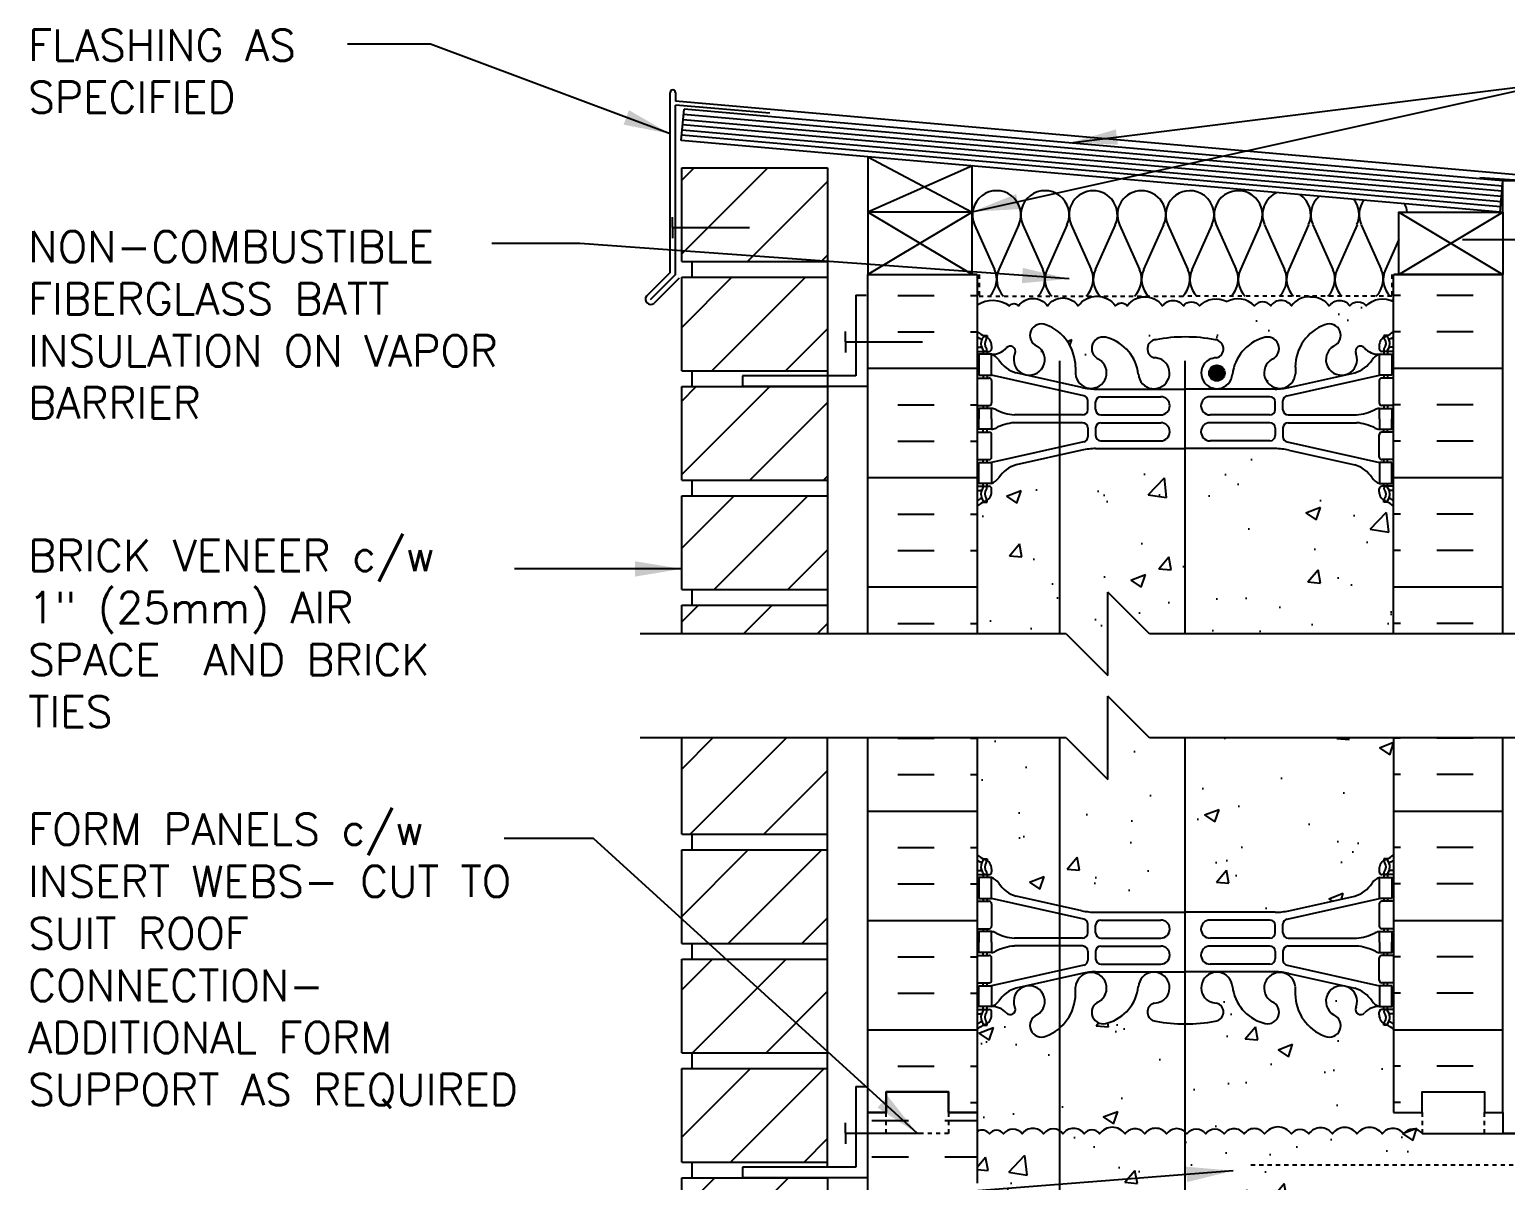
# Model space of a CAD drawing. Header units: inches. Extents: x 186.1 to 244.3, y 174.6 to 253.3.
# Drawn here: x 186.12 to 221.57, y 225.68 to 253.32 of the extents above; entities that cross this region are included whole.
import ezdxf

# ---------------------------------------------------------------- set-up
doc = ezdxf.new("R2010")
doc.units = ezdxf.units.IN
doc.header["$LTSCALE"] = 0.5
doc.header["$MEASUREMENT"] = 0
doc.linetypes.add('DASHED2', pattern=[0.375, 0.25, -0.125])
doc.linetypes.add('HIDDEN2', pattern=[0.1875, 0.125, -0.0625])
for name, color, linetype in [('HATCH', 12, 'Continuous'), ('Hidden2', 12, 'HIDDEN2'), ('line25', 2, 'Continuous'), ('LINE3', 3, 'Continuous'), ('LINE50', 5, 'Continuous'), ('LINE9', 9, 'Continuous'), ('TEXT', 4, 'Continuous'), ('Web_Edge', 9, 'Continuous')]:
    doc.layers.add(name, color=color, linetype=linetype)
doc.styles.add('DIM', font='romans.shx', dxfattribs={"width": 0.7})
doc.styles.add('ROMANS', font='romans.shx', dxfattribs={"height": 0.75})
doc.dimstyles.new('ext_12', dxfattribs={"dimscale": 12, "dimtxt": 0.075, "dimasz": 0.09375, "dimexe": 0.09375, "dimexo": 0.0625, "dimgap": 0.0625, "dimtad": 1, "dimdec": 1, "dimzin": 2, "dimdsep": 46, "dimlunit": 4, "dimtxsty": 'DIM', "dimcen": 0.09, "dimdle": 0.09375, "dimclrt": 4, "dimadec": 0, "dimazin": 0, "dimtfac": 1, "dimtdec": 1, "dimtmove": 2, "dimatfit": 3, "dimfxl": 1, "dimfrac": 2, "dimtolj": 1, "dimtzin": 0, "dimarcsym": 0})

msp = doc.modelspace()

# ---------------------------------------------------------------- hatches: boundary and pattern name
at = {"layer": 'HATCH'}
h = msp.add_hatch(dxfattribs=at)
h.set_pattern_fill('ANSI31', color=256, scale=10, style=0)
h.set_pattern_definition([(45, (203.6977, 239.2383), (-0.883883, 0.883883), [])])
h.paths.add_polyline_path([(205.284, 239.496), (201.784, 239.496), (201.784, 238.808), (205.284, 238.808)])
h.paths.add_polyline_path([(205.284, 242.121), (201.784, 242.121), (201.784, 239.871), (205.284, 239.871)])
h.paths.add_polyline_path([(205.284, 244.746), (201.784, 244.746), (201.784, 242.496), (205.284, 242.496)])
h.paths.add_polyline_path([(205.284, 247.371), (201.784, 247.371), (201.784, 245.121), (205.284, 245.121)])
h.paths.add_polyline_path([(205.284, 249.996), (201.784, 249.996), (201.784, 247.746), (205.284, 247.746)])
h.paths.add_polyline_path([(205.287, 217.871), (201.784, 217.871), (201.784, 215.621), (205.287, 215.621)])
h.paths.add_polyline_path([(205.288, 220.496), (201.784, 220.496), (201.784, 218.246), (205.287, 218.246)])
h.paths.add_polyline_path([(205.288, 223.121), (201.784, 223.121), (201.784, 220.871), (205.288, 220.871)])
h.paths.add_polyline_path([(205.289, 225.746), (201.784, 225.746), (201.784, 223.496), (205.288, 223.496)])
h.paths.add_polyline_path([(205.288, 228.371), (201.784, 228.371), (201.784, 226.121), (205.288, 226.121)])
h.paths.add_polyline_path([(205.287, 230.996), (201.784, 230.996), (201.784, 228.746), (205.288, 228.746)])
h.paths.add_polyline_path([(205.286, 233.621), (201.784, 233.621), (201.784, 231.371), (205.287, 231.371)])
h.paths.add_polyline_path([(205.285, 236.308), (201.784, 236.308), (201.784, 233.996), (205.286, 233.996)])
h.paths.add_polyline_path([(205.284, 202.121), (201.784, 202.121), (201.784, 200.249), (205.284, 200.249)])
h.paths.add_polyline_path([(205.285, 204.746), (201.784, 204.746), (201.784, 202.496), (205.284, 202.496)])
h.paths.add_polyline_path([(205.285, 207.371), (201.784, 207.371), (201.784, 205.121), (205.285, 205.121)])
h.paths.add_polyline_path([(205.286, 209.996), (203.246, 209.996), (201.784, 209.996), (201.784, 207.746), (205.285, 207.746)])
h.paths.add_polyline_path([(205.286, 212.621), (201.784, 212.621), (201.784, 210.371), (205.286, 210.371)])
h.paths.add_polyline_path([(205.287, 215.246), (201.784, 215.246), (201.784, 212.996), (205.286, 212.996)])
h = msp.add_hatch(dxfattribs=at)
h.set_pattern_fill('INSUL', color=256, scale=7, style=0)
h.set_pattern_definition([(0, (-2717.28, -166.9457), (0, 2.625), []), (0, (-2717.28, -166.0707), (0, 2.625), [0.875, -0.875]), (0, (-2717.28, -165.1957), (0, 2.625), [0.875, -0.875])])
h.paths.add_polyline_path([(208.882, 247.433), (206.257, 247.433), (206.257, 238.808), (208.882, 238.808)])
h = msp.add_hatch(dxfattribs=at)
h.set_pattern_fill('INSUL', color=256, scale=7, style=0)
h.set_pattern_definition([(180, (3145.043, -166.9457), (0, 2.625), []), (180, (3145.043, -166.0707), (0, 2.625), [0.875, -0.875]), (180, (3145.043, -165.1957), (0, 2.625), [0.875, -0.875])])
h.paths.add_polyline_path([(221.507, 247.433), (218.882, 247.433), (218.882, 238.808), (221.507, 238.808)])
h = msp.add_hatch(dxfattribs=at)
h.set_pattern_fill('AR-CONC', color=256, scale=0.5)
h.set_pattern_definition([(50, (0, 0), (3.5863, -0.31376), [0.375, -4.125]), (355, (0, 0), (-0.693757, 3.76096), [0.3, -3.3]), (100.4514, (0.299, -0.026), (2.892544, 3.4472), [0.3187, -3.50571]), (46.1842, (0, 1), (5.336207, -0.827596), [0.5625, -6.1875]), (96.6356, (0.4447, 0.931), (4.67331, 4.87059), [0.47805, -5.25857]), (351.1842, (0, 1), (4.67331, 4.87059), [0.45, -4.95]), (21, (0.5, 0.75), (2.984535, -2.013094), [0.375, -4.125]), (326, (0.5, 0.75), (1.216577, 3.62575), [0.3, -3.3]), (71.4514, (0.7487, 0.5822), (4.201112, 1.612656), [0.3187, -3.50571]), (37.5, (0, 0), (0.0607993, 1.6644693), [0, -3.26, 0, -3.35, 0, -3.3125]), (7.5, (0, 0), (1.315348, 1.972059), [0, -1.91, 0, -3.185, 0, -1.2625]), (327.5, (-1.115, 0), (2.669112, -0.1127744), [0, -1.25, 0, -3.9, 0, -5.175]), (317.5, (-1.615, 0), (2.915931, 0.500525), [0, -1.625, 0, -2.59, 0, -3.675])])
h.paths.add_polyline_path([(218.882, 203.116, 0.08841), (218.736, 203.213), (218.646, 203.213), (218.646, 203.255, -0.249069), (218.536, 203.462), (218.536, 203.529, -0.414214), (218.598, 203.592), (218.646, 203.592), (218.646, 203.662), (218.541, 203.662, -0.155529), (218.365, 203.796, 0.180914), (217.947, 204.107), (216.366, 204.46, 0.054974), (216.039, 204.496), (213.882, 204.496), (211.724, 204.496, 0.054974), (211.397, 204.46), (209.816, 204.107, 0.180914), (209.398, 203.796, -0.155529), (209.223, 203.662), (209.118, 203.662), (209.118, 203.592), (209.165, 203.592, -0.414214), (209.228, 203.529), (209.228, 203.462, -0.249069), (209.118, 203.255), (209.118, 203.213), (209.028, 203.213, 0.088416), (208.882, 203.116), (208.882, 200.249), (211.278, 200.249), (212.278, 201.249), (212.278, 200.249), (212.278, 199.249), (213.278, 200.249), (218.882, 200.249)])
h.paths.add_polyline_path([(218.882, 210.628), (218.252, 210.628), (218.252, 210.74), (218.372, 210.94), (218.372, 212.302, 0.268138), (218.21, 212.45), (209.553, 212.45, 0.268156), (209.392, 212.302), (209.392, 210.94), (209.512, 210.74), (209.512, 210.628), (208.882, 210.628), (208.882, 209.308), (208.882, 207.308, 0.088416), (209.028, 207.211), (209.118, 207.211), (209.118, 207.169, -0.249069), (209.228, 206.962), (209.228, 206.894, -0.414214), (209.165, 206.832), (209.118, 206.832), (209.118, 206.762), (209.223, 206.762, 0.231736), (209.58, 206.913, -0.8344), (209.792, 206.787), (209.78, 206.766, 2.155404), (210.319, 206.96, -1), (210.532, 207.471, -0.311223), (211.241, 206.455), (211.241, 206.29, 1.661382), (211.802, 206.643, -1), (212.015, 207.154, -0.30095), (212.752, 206.282, 1.661382), (213.313, 206.635, 0.055617), (213.133, 206.68, -0.843243), (213.168, 207.113, -0.047544), (213.882, 207.177, -0.047544), (214.595, 207.113, -0.843243), (214.63, 206.68, 0.055617), (214.45, 206.635, 1.661382), (215.011, 206.282, -0.30095), (215.748, 207.154, -1), (215.961, 206.643, 1.661382), (216.522, 206.29), (216.522, 206.455, -0.311223), (217.231, 207.471, -1), (217.444, 206.96, 2.155404), (217.983, 206.766), (217.971, 206.787, -0.834375), (218.183, 206.913, 0.23174), (218.541, 206.762), (218.646, 206.762), (218.646, 206.832), (218.598, 206.832, -0.414214), (218.536, 206.894), (218.536, 206.962, -0.249069), (218.646, 207.169), (218.646, 207.211), (218.736, 207.211, 0.08841), (218.882, 207.308), (218.882, 209.308)])
h.paths.add_polyline_path([(213.805, 213.853, 0.225652), (213.43, 214.228), (209.767, 214.228, 0.225652), (209.392, 213.853), (209.392, 213.012, 0.225652), (209.767, 212.637), (213.43, 212.637, 0.225652), (213.805, 213.012)])
h.paths.add_polyline_path([(213.805, 215.635, 0.225652), (213.43, 216.01), (209.767, 216.01, 0.225652), (209.392, 215.635), (209.392, 214.794, 0.225652), (209.767, 214.419), (213.43, 214.419, 0.225652), (213.805, 214.794)])
h.paths.add_polyline_path([(218.372, 215.635, 0.225652), (217.997, 216.01), (214.333, 216.01, 0.225652), (213.958, 215.635), (213.958, 214.794, 0.225652), (214.333, 214.419), (217.997, 214.419, 0.225652), (218.372, 214.794)])
h.paths.add_polyline_path([(218.372, 213.853, 0.225652), (217.997, 214.228), (214.333, 214.228, 0.225652), (213.958, 213.853), (213.958, 213.012, 0.225652), (214.333, 212.637), (217.997, 212.637, 0.225652), (218.372, 213.012)])
h.paths.add_polyline_path([(216.882, 223.558), (215.382, 223.558, 0.506889), (214.808, 223.545, 0.520567), (214.434, 223.545, 0.520567), (213.979, 223.545, 0.520567), (213.638, 223.545, 0.520567), (213.155, 223.545, 0.520567), (212.681, 223.545, 0.520567), (211.96, 223.545, 0.520567), (211.64, 223.545, 0.520567), (211.128, 223.545, 0.520567), (210.758, 223.545, 0.520567), (210.491, 223.545, 0.520567), (209.974, 223.545, 0.520567), (209.608, 223.545, 0.439943), (209.246, 223.593), (209.246, 222.463), (208.882, 222.463), (208.882, 221.713), (209.246, 221.713), (209.246, 220.513), (208.882, 220.513), (208.882, 219.763), (209.246, 219.763), (209.246, 218.979, -0.385423), (209.292, 218.929), (209.292, 218.899), (209.392, 218.899), (209.392, 217.062, 0.108933), (209.544, 217.175, -0.8344), (209.756, 217.05), (209.744, 217.028, 2.155404), (210.283, 217.223, -1), (210.496, 217.734, -0.311223), (211.205, 216.718), (211.205, 216.553, 1.661382), (211.766, 216.905, -1), (211.979, 217.417, -0.30095), (212.716, 216.544, 1.661382), (213.277, 216.897, 0.055617), (213.097, 216.943, -0.843243), (213.132, 217.375, -0.049932), (213.882, 217.439, -0.049932), (214.631, 217.375, -0.843243), (214.666, 216.943, 0.055617), (214.486, 216.897, 1.661382), (215.047, 216.544, -0.30095), (215.784, 217.417, -1), (215.997, 216.905, 1.661382), (216.558, 216.553), (216.558, 216.718, -0.311223), (217.267, 217.734, -1), (217.48, 217.223, 2.155404), (218.019, 217.028), (218.007, 217.05, -0.834375), (218.219, 217.175, 0.10894), (218.372, 217.062), (218.372, 218.899), (218.472, 218.899), (218.472, 218.929, -0.385423), (218.517, 218.979), (218.517, 219.763), (218.882, 219.763), (218.882, 220.058), (218.882, 223.558), (217.382, 223.558), (217.382, 219.766), (217.66, 219.766), (217.66, 219.539), (217.4, 219.539), (217.132, 219.539), (216.603, 219.539), (216.603, 219.766), (216.882, 219.766)])
h.paths.add_polyline_path([(215.382, 225.558), (215.632, 225.558), (243.292, 225.558), (243.292, 226.808), (219.569, 226.808, 0.505123), (219.122, 226.797, 0.520567), (218.609, 226.797, 0.520567), (218.002, 226.797, 0.520567), (217.412, 226.797, 0.520567), (216.844, 226.797, 0.520567), (216.426, 226.797, 0.520567), (215.784, 226.797, 0.520567), (215.289, 226.797, 0.520567), (214.812, 226.797, 0.520567), (214.37, 226.797, 0.520567), (213.918, 226.797, 0.520567), (213.431, 226.797, 0.520567), (212.905, 226.797, 0.520567), (212.432, 226.797, 0.520567), (211.822, 226.797, 0.520567), (211.451, 226.797, 0.520567), (210.94, 226.797, 0.520567), (210.474, 226.797, 0.520567), (209.962, 226.797, 0.520567), (209.513, 226.797, 0.520567), (209.176, 226.797, 0.399747), (208.882, 226.857), (208.882, 225.613), (209.246, 225.613), (209.246, 224.413), (208.882, 224.413), (208.882, 223.663), (209.246, 223.663), (209.246, 223.593, -0.439943), (209.608, 223.545, -0.520567), (209.974, 223.545, -0.520567), (210.491, 223.545, -0.520567), (210.758, 223.545, -0.520567), (211.128, 223.545, -0.520567), (211.64, 223.545, -0.520567), (211.96, 223.545, -0.520567), (212.681, 223.545, -0.520567), (213.155, 223.545, -0.520567), (213.638, 223.545, -0.520567), (213.979, 223.545, -0.520567), (214.434, 223.545, -0.520567), (214.808, 223.545, -0.506889), (215.382, 223.558)])
h.paths.add_polyline_path([(243.292, 225.308), (215.882, 225.308), (215.882, 225.058), (219.983, 225.058), (220.983, 224.058), (243.292, 224.058)], flags=17)
h.paths.add_polyline_path([(243.292, 225.558), (215.632, 225.558, -0.414214), (215.882, 225.308), (243.292, 225.308)], flags=17)
h.paths.add_polyline_path([(218.882, 229.308, 0.08841), (218.736, 229.405), (218.646, 229.405), (218.646, 229.447, -0.249069), (218.536, 229.654), (218.536, 229.722, -0.414214), (218.598, 229.784), (218.646, 229.784), (218.646, 229.854), (218.541, 229.854, 0.231736), (218.183, 229.703, -0.8344), (217.971, 229.829), (217.983, 229.85, 2.155404), (217.444, 229.656, -1), (217.231, 229.144, -0.311223), (216.522, 230.16), (216.522, 230.325, 1.661382), (215.961, 229.973, -1), (215.748, 229.462, -0.30095), (215.011, 230.334, 1.661382), (214.45, 229.981, 0.055617), (214.63, 229.936, -0.843243), (214.595, 229.503, -0.047544), (213.882, 229.438, -0.047544), (213.168, 229.503, -0.843243), (213.133, 229.936, 0.055617), (213.313, 229.981, 1.661382), (212.752, 230.334, -0.30095), (212.015, 229.462, -1), (211.802, 229.973, 1.661382), (211.241, 230.325), (211.241, 230.16, -0.311223), (210.532, 229.144, -1), (210.319, 229.656, 2.155404), (209.78, 229.85), (209.792, 229.829, -0.834375), (209.58, 229.703, 0.23174), (209.223, 229.854), (209.118, 229.854), (209.118, 229.784), (209.165, 229.784, -0.414214), (209.228, 229.722), (209.228, 229.654, -0.249069), (209.118, 229.447), (209.118, 229.405), (209.028, 229.405, 0.088416), (208.882, 229.308), (208.882, 227.308), (208.882, 226.857, -0.399747), (209.176, 226.797, -0.520567), (209.513, 226.797, -0.520567), (209.962, 226.797, -0.520567), (210.474, 226.797, -0.520567), (210.94, 226.797, -0.520567), (211.451, 226.797, -0.520567), (211.822, 226.797, -0.520567), (212.432, 226.797, -0.520567), (212.905, 226.797, -0.520567), (213.431, 226.797, -0.520567), (213.918, 226.797, -0.520567), (214.37, 226.797, -0.520567), (214.812, 226.797, -0.520567), (215.289, 226.797, -0.520567), (215.784, 226.797, -0.520567), (216.426, 226.797, -0.520567), (216.844, 226.797, -0.520567), (217.412, 226.797, -0.520567), (218.002, 226.797, -0.520567), (218.609, 226.797, -0.520567), (219.122, 226.797, -0.505123), (219.569, 226.808), (219.569, 227.308), (218.882, 227.308)])
h.paths.add_polyline_path([(218.646, 233.361), (218.646, 233.403), (218.736, 233.403, 0.08841), (218.882, 233.5), (218.882, 236.308), (213.02, 236.308), (212.02, 237.308), (212.02, 235.308), (211.02, 236.308), (208.882, 236.308), (208.882, 233.5, 0.088416), (209.028, 233.403), (209.118, 233.403), (209.118, 233.361, -0.249069), (209.228, 233.154), (209.228, 233.087, -0.414214), (209.165, 233.024), (209.118, 233.024), (209.118, 232.954), (209.223, 232.954, -0.155529), (209.398, 232.82, 0.180914), (209.816, 232.509), (211.397, 232.156, 0.054974), (211.724, 232.12), (213.882, 232.12), (216.039, 232.12, 0.054974), (216.366, 232.156), (217.947, 232.509, 0.180914), (218.365, 232.82, -0.155529), (218.541, 232.954), (218.646, 232.954), (218.646, 233.024), (218.598, 233.024, -0.414214), (218.536, 233.087), (218.536, 233.154, -0.249069)])
h.paths.add_polyline_path([(218.882, 241.871, 0.08841), (218.736, 241.969), (218.646, 241.969), (218.646, 242.011, -0.249069), (218.536, 242.218), (218.536, 242.285, -0.414214), (218.598, 242.348), (218.646, 242.348), (218.646, 242.418), (218.541, 242.418, -0.155529), (218.365, 242.552, 0.180914), (217.947, 242.863), (216.366, 243.216, 0.054974), (216.039, 243.252), (213.882, 243.252), (211.724, 243.252, 0.054974), (211.397, 243.216), (209.816, 242.863, 0.180914), (209.398, 242.552, -0.155529), (209.223, 242.418), (209.118, 242.418), (209.118, 242.348), (209.165, 242.348, -0.414214), (209.228, 242.285), (209.228, 242.218, -0.249069), (209.118, 242.011), (209.118, 241.969), (209.028, 241.969, 0.088416), (208.882, 241.871), (208.882, 238.808), (211.02, 238.808), (212.02, 237.808), (212.02, 239.808), (213.02, 238.808), (218.882, 238.808)])
h.paths.add_polyline_path([(218.882, 246.784, 0.336749), (218.22, 246.679, 0.520567), (217.833, 246.679, 0.520567), (217.333, 246.679, 0.259173), (216.882, 246.898, 0.259173), (216.43, 246.679, 0.520567), (215.93, 246.679, 0.520567), (215.543, 246.679, 0.336749), (214.882, 246.784, 0.336749), (214.22, 246.679, 0.520567), (213.833, 246.679, 0.520567), (213.333, 246.679, 0.520567), (212.486, 246.679, 0.520567), (212.204, 246.679, 0.520567), (211.309, 246.679, 0.520567), (210.57, 246.679, 0.520567), (209.877, 246.679, 0.520567), (209.656, 246.679, 0.321585), (208.882, 246.704), (208.882, 246.064, 0.088416), (209.028, 245.966), (209.118, 245.966), (209.118, 245.925, -0.249069), (209.228, 245.718), (209.228, 245.65, -0.414214), (209.165, 245.588), (209.118, 245.588), (209.118, 245.518), (209.223, 245.518, 0.231736), (209.58, 245.669, -0.8344), (209.792, 245.543), (209.78, 245.522, 2.155404), (210.319, 245.716, -1), (210.532, 246.227, -0.311223), (211.241, 245.211), (211.241, 245.046, 1.661382), (211.802, 245.399, -1), (212.015, 245.91, -0.30095), (212.752, 245.038, 1.661382), (213.313, 245.391, 0.055617), (213.133, 245.436, -0.843243), (213.168, 245.868, -0.047544), (213.882, 245.933, -0.047544), (214.595, 245.868, -0.843243), (214.63, 245.436, 0.055617), (214.45, 245.391, 1.661382), (215.011, 245.038, -0.30095), (215.748, 245.91, -1), (215.961, 245.399, 1.661382), (216.522, 245.046), (216.522, 245.211, -0.311223), (217.231, 246.227, -1), (217.444, 245.716, 2.155404), (217.983, 245.522), (217.971, 245.543, -0.834375), (218.183, 245.669, 0.23174), (218.541, 245.518), (218.646, 245.518), (218.646, 245.588), (218.598, 245.588, -0.414214), (218.536, 245.65), (218.536, 245.718, -0.249069), (218.646, 245.925), (218.646, 245.966), (218.736, 245.966, 0.08841), (218.882, 246.064)])
h = msp.add_hatch(dxfattribs=at)
h.set_pattern_fill('INSUL', color=256, scale=7, style=0)
h.set_pattern_definition([(0, (-2717.28, -169.7016), (0, 2.625), []), (0, (-2717.28, -168.8266), (0, 2.625), [0.875, -0.875]), (0, (-2717.28, -167.9516), (0, 2.625), [0.875, -0.875])])
h.paths.add_polyline_path([(208.882, 236.308), (206.257, 236.308), (206.257, 227.308), (206.694, 227.308), (206.694, 227.808), (208.194, 227.808), (208.194, 227.308), (208.882, 227.308)])
h = msp.add_hatch(dxfattribs=at)
h.set_pattern_fill('INSUL', color=256, scale=7, style=0)
h.set_pattern_definition([(180, (3145.043, -169.7016), (0, 2.625), []), (180, (3145.043, -168.8266), (0, 2.625), [0.875, -0.875]), (180, (3145.043, -167.9516), (0, 2.625), [0.875, -0.875])])
h.paths.add_polyline_path([(221.507, 236.308), (218.882, 236.308), (218.882, 227.308), (219.569, 227.308), (219.569, 227.808), (221.069, 227.808), (221.069, 227.308), (221.507, 227.308)])
h = msp.add_hatch(dxfattribs=at)
h.set_pattern_fill('INSUL', color=256, scale=7, style=0)
h.set_pattern_definition([(0, (220.3514, 217.4926), (0, 2.625), []), (0, (220.3514, 218.3676), (0, 2.625), [0.875, -0.875]), (0, (220.3514, 219.2426), (0, 2.625), [0.875, -0.875])])
h.paths.add_polyline_path([(221.507, 220.058), (218.882, 220.058), (218.882, 210.058), (221.507, 210.058)])
h.paths.add_polyline_path([(206.257, 209.308), (206.694, 209.308), (206.694, 209.808), (208.194, 209.808), (208.194, 209.308), (208.882, 209.308), (208.882, 227.308), (208.194, 227.308), (208.194, 227.808), (206.694, 227.808), (206.694, 227.308), (206.257, 227.308)])
at = {"layer": 'LINE3'}
h = msp.add_hatch(color=256, dxfattribs=at)
h.paths.add_polyline_path([(214.822, 245.1, 0.831395), (214.453, 245.1)])
h.paths.add_polyline_path([(214.825, 245.066, 0.045935), (214.822, 245.1), (214.453, 245.1, 0.045935), (214.45, 245.066, 1)])

# ---------------------------------------------------------------- linework, layer by layer
at = {"layer": 'HATCH'}
for p, q in [((201.507, 247.485), (201.507, 251.805)), ((201.632, 251.805), (201.632, 251.595)), ((222.598, 249.76), (201.632, 251.595)), ((201.632, 247.433), (201.632, 251.503)), ((203.897, 251.304), (201.632, 251.503)), ((221.473, 249.306), (201.808, 251.027)), ((221.484, 249.431), (201.819, 251.151)), ((221.495, 249.556), (201.83, 251.276)), ((221.452, 249.057), (201.786, 250.778)), ((221.463, 249.182), (201.797, 250.902)), ((206.257, 250.261), (208.757, 248.933)), ((208.772, 250.041), (206.257, 248.933)), ((222.257, 249.667), (220.95, 249.758)), ((208.757, 247.433), (206.257, 248.933)), ((208.757, 248.933), (206.257, 247.433)), ((219.007, 247.433), (221.507, 248.933)), ((219.007, 248.933), (221.507, 247.433)), ((208.82, 248.629), (209.299, 247.556)), ((209.878, 248.63), (209.4, 247.556)), ((209.979, 248.629), (210.458, 247.556)), ((211.038, 248.63), (210.559, 247.556)), ((211.138, 248.629), (211.617, 247.556)), ((212.198, 248.629), (211.718, 247.556)), ((212.299, 248.629), (212.779, 247.556)), ((213.359, 248.629), (212.879, 247.556)), ((213.46, 248.629), (213.94, 247.556)), ((214.52, 248.629), (214.04, 247.556)), ((214.621, 248.629), (215.101, 247.556)), ((215.681, 248.629), (215.202, 247.556)), ((215.783, 248.629), (216.262, 247.556)), ((216.842, 248.629), (216.363, 247.556)), ((216.943, 248.629), (217.423, 247.556)), ((218.003, 248.629), (217.524, 247.556)), ((218.104, 248.629), (218.584, 247.556)), ((219.007, 248.277), (218.685, 247.556)), ((201.507, 247.485), (200.938, 246.916)), ((201.632, 247.433), (201.026, 246.828)), ((201.72, 247.345), (201.115, 246.739))]:
    msp.add_line(p, q, dxfattribs=at)
at = {"layer": 'HATCH', "color": 6, "linetype": 'DASHED2', "ltscale": 0.5}
for points in [[(207.569, 247.433), (208.926, 247.433), (208.926, 246.912), (213.882, 246.912)], [(220.194, 247.433), (218.838, 247.433), (218.838, 246.912), (213.882, 246.912)]]:
    msp.add_lwpolyline(points, dxfattribs=at)
at = {"layer": 'HATCH'}
for points in [[(208.882, 246.704, -0.321585), (209.656, 246.679, -0.520567), (209.877, 246.679, -0.520567), (210.57, 246.679, -0.520567), (211.309, 246.679, -0.520567), (212.204, 246.679, -0.520567), (212.486, 246.679, -0.520567), (213.333, 246.679, -0.520567), (213.833, 246.679, -0.520567), (214.22, 246.679, -0.336749), (214.882, 246.784)], [(216.882, 246.898, 0.259173), (216.43, 246.679, 0.520567), (215.93, 246.679, 0.520567), (215.543, 246.679, 0.336749), (214.882, 246.784)], [(216.882, 246.898, -0.259173), (217.333, 246.679, -0.520567), (217.833, 246.679, -0.520567), (218.22, 246.679, -0.336749), (218.882, 246.784)], [(219.569, 226.808, 0.505123), (219.122, 226.797, 0.520567), (218.609, 226.797, 0.520567), (218.002, 226.797, 0.520567), (217.412, 226.797, 0.520567), (216.844, 226.797, 0.520567), (216.426, 226.797, 0.520567), (215.784, 226.797, 0.520567), (215.289, 226.797, 0.520567), (214.812, 226.797, 0.520567), (214.37, 226.797, 0.520567), (213.918, 226.797, 0.520567), (213.431, 226.797, 0.520567), (212.905, 226.797, 0.520567), (212.432, 226.797, 0.520567), (211.822, 226.797, 0.520567), (211.451, 226.797, 0.520567), (210.94, 226.797, 0.520567), (210.474, 226.797, 0.520567), (209.962, 226.797, 0.520567), (209.513, 226.797, 0.520567), (209.176, 226.797, 0.399747), (208.882, 226.857)]]:
    msp.add_lwpolyline(points, format="xyb", dxfattribs=at)
for centre, radius, start, end in [((201.569, 251.805), 0.0625, 0, 180), ((209.349, 248.866), 0.58, 335.9664, 204.0694), ((210.508, 248.866), 0.58, 335.9664, 204.0694), ((211.664, 248.866), 0.577, 89.6769, 204.2169), ((211.671, 248.866), 0.577, 335.7834, 90.4023), ((212.825, 248.866), 0.577, 89.5977, 204.2166), ((212.833, 248.866), 0.577, 335.7831, 90.3231), ((213.989, 248.866), 0.579, 64.3407, 204.1188), ((213.994, 248.866), 0.577, 335.7831, 64.7825), ((215.151, 248.866), 0.58, 44.4136, 204.1148), ((215.155, 248.866), 0.577, 335.7831, 44.7269), ((216.312, 248.867), 0.58, 112.8767, 204.1145), ((216.312, 248.867), 0.58, 335.8855, 57.1233), ((217.473, 248.867), 0.58, 129.794, 204.1145), ((217.473, 248.867), 0.58, 335.8855, 40.206), ((218.634, 248.867), 0.58, 142.6335, 204.1145), ((218.634, 248.867), 0.58, 6.5658, 27.3665), ((208.769, 247.32), 0.58, 315.3149, 24.0694), ((209.929, 247.32), 0.58, 155.9664, 224.6851), ((209.929, 247.32), 0.58, 315.3149, 24.0694), ((211.088, 247.32), 0.58, 155.9664, 224.6851), ((211.088, 247.32), 0.58, 315.3149, 24.0694), ((212.248, 247.32), 0.58, 155.9306, 224.6851), ((212.249, 247.32), 0.58, 315.3149, 24.0694), ((213.409, 247.32), 0.58, 155.9306, 224.6851), ((213.41, 247.32), 0.58, 315.3149, 24.0694), ((214.57, 247.32), 0.58, 155.9306, 224.6851), ((214.571, 247.32), 0.58, 315.3149, 24.0694), ((215.731, 247.32), 0.58, 155.9306, 224.6851), ((215.733, 247.32), 0.58, 315.3149, 24.0694), ((216.892, 247.32), 0.58, 155.9306, 224.6851), ((216.893, 247.32), 0.58, 315.3149, 24.0694), ((218.053, 247.32), 0.58, 155.9306, 224.6851), ((218.054, 247.32), 0.58, 315.3149, 24.0694), ((219.214, 247.32), 0.58, 155.9306, 224.6851), ((201.041, 246.843), 0.127, 144.7902, 305.2098), ((209.929, 247.32), 0.58, 269.9771, 270), ((209.929, 247.32), 0.58, 270, 270.0458), ((212.247, 247.32), 0.58, 270, 273.6965), ((212.249, 247.32), 0.58, 280.1122, 281.3565), ((218.566, 247.32), 0.58, 297.6798, 302.977)]:
    msp.add_arc(centre, radius, start, end, dxfattribs=at)
at = {"layer": 'Hidden2', "linetype": 'HIDDEN2'}
msp.add_line((215.457, 226.058), (243.292, 226.058), dxfattribs=at)
at = {"layer": 'line25'}
for p, q in [((201.775, 250.653), (201.841, 251.401)), ((221.506, 249.68), (201.841, 251.401)), ((221.441, 248.933), (201.775, 250.653)), ((201.784, 247.746), (201.784, 249.996)), ((201.784, 249.996), (205.284, 249.996)), ((205.284, 249.996), (205.284, 238.808)), ((206.257, 250.261), (206.257, 247.433)), ((208.757, 247.433), (208.757, 250.043)), ((221.441, 248.933), (221.506, 249.68)), ((221.507, 248.933), (221.507, 249.684)), ((222.007, 249.684), (221.507, 249.684)), ((208.757, 248.933), (206.257, 248.933)), ((201.784, 247.746), (205.284, 247.746)), ((202.034, 247.371), (202.034, 247.746)), ((202.034, 247.371), (202.034, 247.746)), ((206.257, 247.433), (208.757, 247.433)), ((208.882, 247.433), (208.757, 247.433)), ((208.882, 247.433), (208.882, 238.808)), ((218.882, 247.433), (219.007, 247.433)), ((218.882, 238.808), (218.882, 247.433)), ((201.784, 247.371), (205.284, 247.371)), ((201.784, 245.121), (201.784, 247.371)), ((201.784, 245.121), (205.284, 245.121)), ((202.034, 244.746), (202.034, 245.121)), ((202.034, 244.746), (202.034, 245.121)), ((201.784, 242.496), (201.784, 244.746)), ((201.784, 244.746), (205.284, 244.746)), ((201.784, 242.496), (205.284, 242.496)), ((202.034, 242.121), (202.034, 242.496)), ((202.034, 242.121), (202.034, 242.496)), ((201.784, 239.871), (201.784, 242.121)), ((201.784, 242.121), (205.284, 242.121)), ((201.784, 239.871), (205.284, 239.871)), ((202.034, 239.496), (202.034, 239.871)), ((202.034, 239.496), (202.034, 239.871)), ((201.784, 238.808), (201.784, 239.496)), ((201.784, 239.496), (205.284, 239.496)), ((201.784, 233.996), (201.784, 236.308)), ((205.288, 226.001), (205.285, 236.308)), ((208.882, 236.308), (208.882, 227.308)), ((218.882, 236.308), (218.882, 227.308)), ((201.784, 233.996), (205.284, 233.996)), ((202.034, 233.621), (202.034, 233.996)), ((202.034, 233.621), (202.034, 233.996)), ((201.784, 231.371), (201.784, 233.621)), ((201.784, 233.621), (205.284, 233.621)), ((201.784, 231.371), (205.284, 231.371)), ((202.034, 230.996), (202.034, 231.371)), ((202.034, 230.996), (202.034, 231.371)), ((201.784, 228.746), (201.784, 230.996)), ((201.784, 230.996), (205.284, 230.996)), ((201.784, 228.746), (205.284, 228.746)), ((202.034, 228.371), (202.034, 228.746)), ((202.034, 228.371), (202.034, 228.746)), ((201.784, 226.121), (201.784, 228.371)), ((201.784, 228.371), (205.284, 228.371)), ((208.882, 227.308), (208.882, 225.613)), ((221.507, 227.308), (221.507, 226.808)), ((219.569, 226.808), (243.292, 226.808)), ((240.146, 226.808), (221.507, 226.808)), ((201.784, 226.121), (205.288, 226.121)), ((202.034, 225.746), (202.034, 226.121)), ((202.034, 225.746), (202.034, 226.121)), ((201.784, 223.496), (201.784, 225.746)), ((201.784, 225.746), (205.289, 225.746)), ((205.289, 225.751), (205.286, 210.246))]:
    msp.add_line(p, q, dxfattribs=at)
msp.add_lwpolyline([(221.507, 248.933), (221.507, 247.433), (219.007, 247.433), (219.007, 248.933)], close=True, dxfattribs=at)
at = {"layer": 'LINE3'}
for p, q in [((210.858, 245.364), (210.858, 238.808)), ((213.868, 245.364), (213.868, 238.808)), ((210.858, 236.308), (210.858, 207.79)), ((213.868, 236.308), (213.868, 223.626))]:
    msp.add_line(p, q, dxfattribs=at)
msp.add_circle((214.637, 245.066), 0.188, dxfattribs=at)
at = {"layer": 'LINE50'}
for p, q in [((206.257, 247.433), (208.882, 247.433)), ((206.257, 238.808), (206.257, 247.433)), ((218.882, 247.433), (221.507, 247.433)), ((221.507, 238.808), (221.507, 247.433)), ((206.257, 227.308), (206.257, 236.308)), ((206.257, 209.308), (206.257, 227.308))]:
    msp.add_line(p, q, dxfattribs=at)
for points in [[(218.882, 227.308), (219.569, 227.308), (219.569, 227.808), (221.069, 227.808), (221.069, 227.308), (221.507, 227.308), (221.507, 236.308)], [(208.882, 227.308), (208.194, 227.308), (208.194, 227.808), (206.694, 227.808), (206.694, 227.308), (206.257, 227.308)], [(206.257, 227.308), (206.694, 227.308), (206.694, 227.808), (208.194, 227.808), (208.194, 227.308), (208.882, 227.308)]]:
    msp.add_lwpolyline(points, dxfattribs=at)
at = {"layer": 'LINE9'}
for p, q in [((201.563, 248.558), (201.563, 248.808)), ((201.563, 248.558), (203.409, 248.558)), ((201.563, 248.558), (201.563, 248.308)), ((222.385, 248.262), (220.539, 248.262)), ((205.968, 246.938), (205.968, 245.001)), ((205.968, 246.938), (206.218, 246.938)), ((205.718, 245.813), (205.718, 246.063)), ((205.718, 245.813), (207.564, 245.813)), ((205.718, 245.813), (205.718, 245.563)), ((205.968, 245.001), (203.246, 245.001)), ((203.246, 245.001), (203.246, 244.751)), ((203.246, 244.751), (206.246, 244.751)), ((212.02, 237.808), (212.02, 239.808)), ((213.02, 238.808), (212.02, 239.808)), ((211.02, 238.808), (200.784, 238.808)), ((211.02, 238.808), (212.02, 237.808)), ((223.257, 238.808), (213.02, 238.808)), ((212.02, 235.308), (212.02, 237.308)), ((213.02, 236.308), (212.02, 237.308)), ((211.02, 236.308), (200.784, 236.308)), ((211.02, 236.308), (212.02, 235.308)), ((223.257, 236.308), (213.02, 236.308)), ((205.968, 227.938), (205.968, 226.001)), ((205.968, 227.938), (206.218, 227.938)), ((205.718, 226.813), (205.718, 227.063)), ((205.718, 226.813), (207.564, 226.813)), ((205.718, 226.813), (205.718, 226.563)), ((205.968, 226.001), (203.246, 226.001)), ((203.246, 226.001), (203.246, 225.751)), ((203.246, 225.751), (206.246, 225.751))]:
    msp.add_line(p, q, dxfattribs=at)
at = {"layer": 'LINE9', "linetype": 'DASHED2', "ltscale": 0.15}
for points in [[(208.194, 227.308), (208.194, 227.308), (208.194, 226.808), (206.694, 226.808), (206.694, 227.308), (206.694, 227.308)], [(208.194, 227.308), (208.194, 227.308), (208.194, 226.808), (206.694, 226.808), (206.694, 227.308), (206.694, 227.308)], [(219.569, 227.308), (219.569, 227.308), (219.569, 226.808), (221.069, 226.808), (221.069, 227.308), (221.069, 227.308)]]:
    msp.add_lwpolyline(points, dxfattribs=at)
at = {"layer": 'Web_Edge'}
for p, q in [((208.882, 245.688), (208.959, 245.688)), ((209.028, 245.966), (209.118, 245.966)), ((209.118, 245.966), (209.118, 245.925)), ((209.228, 245.718), (209.228, 245.65)), ((218.536, 245.718), (218.536, 245.65)), ((218.736, 245.966), (218.646, 245.966)), ((218.646, 245.966), (218.646, 245.925)), ((218.882, 245.688), (218.804, 245.688)), ((208.882, 245.588), (209.165, 245.588)), ((209.028, 245.588), (209.028, 245.518)), ((209.118, 245.588), (209.118, 245.518)), ((209.78, 245.522), (209.792, 245.543)), ((217.983, 245.522), (217.971, 245.543)), ((218.882, 245.588), (218.598, 245.588)), ((218.646, 245.588), (218.646, 245.518)), ((218.736, 245.588), (218.736, 245.518)), ((209.028, 245.018), (209.028, 244.948)), ((209.118, 245.018), (209.118, 244.948)), ((211.44, 244.521), (209.223, 245.018)), ((211.397, 244.719), (209.816, 245.072)), ((211.241, 245.211), (211.241, 245.046)), ((216.323, 244.521), (218.541, 245.018)), ((216.366, 244.719), (217.947, 245.072)), ((216.522, 245.211), (216.522, 245.046)), ((218.646, 245.018), (218.646, 244.948)), ((218.736, 245.018), (218.736, 244.948)), ((208.882, 244.948), (209.165, 244.948)), ((209.228, 244.885), (209.228, 244.35)), ((211.724, 244.683), (213.882, 244.683)), ((216.039, 244.683), (213.882, 244.683)), ((218.536, 244.885), (218.536, 244.35)), ((218.882, 244.948), (218.598, 244.948)), ((208.882, 244.288), (209.165, 244.288)), ((209.028, 244.288), (209.028, 244.218)), ((209.118, 244.288), (209.118, 244.218)), ((211.538, 244.187), (211.538, 244.399)), ((211.725, 244.188), (211.725, 244.372)), ((211.85, 244.497), (213.29, 244.497)), ((215.913, 244.497), (214.473, 244.497)), ((216.038, 244.188), (216.038, 244.372)), ((216.225, 244.187), (216.225, 244.399)), ((218.882, 244.288), (218.598, 244.288)), ((218.646, 244.288), (218.646, 244.218)), ((218.736, 244.288), (218.736, 244.218)), ((211.413, 244.062), (209.775, 244.062)), ((211.85, 244.063), (213.29, 244.063)), ((215.913, 244.063), (214.473, 244.063)), ((216.35, 244.062), (217.988, 244.062)), ((208.882, 243.648), (209.165, 243.648)), ((209.028, 243.648), (209.028, 243.718)), ((209.118, 243.648), (209.118, 243.718)), ((209.228, 243.05), (209.228, 243.585)), ((211.413, 243.874), (209.775, 243.874)), ((211.538, 243.749), (211.538, 243.536)), ((211.725, 243.748), (211.725, 243.564)), ((211.85, 243.873), (213.29, 243.873)), ((215.913, 243.873), (214.473, 243.873)), ((216.038, 243.748), (216.038, 243.564)), ((216.225, 243.749), (216.225, 243.536)), ((216.35, 243.874), (217.988, 243.874)), ((218.536, 243.05), (218.536, 243.585)), ((218.882, 243.648), (218.598, 243.648)), ((218.646, 243.648), (218.646, 243.718)), ((218.736, 243.648), (218.736, 243.718)), ((211.44, 243.414), (209.223, 242.918)), ((211.397, 243.216), (209.816, 242.863)), ((211.724, 243.252), (213.882, 243.252)), ((211.85, 243.439), (213.29, 243.439)), ((216.039, 243.252), (213.882, 243.252)), ((215.913, 243.439), (214.473, 243.439)), ((216.323, 243.414), (218.541, 242.918)), ((216.366, 243.216), (217.947, 242.863)), ((208.882, 242.988), (209.165, 242.988)), ((209.028, 242.918), (209.028, 242.988)), ((209.118, 242.918), (209.118, 242.988)), ((218.882, 242.988), (218.598, 242.988)), ((218.646, 242.918), (218.646, 242.988)), ((218.736, 242.918), (218.736, 242.988)), ((208.882, 242.348), (209.165, 242.348)), ((208.882, 242.248), (208.959, 242.248)), ((209.028, 242.348), (209.028, 242.418)), ((209.118, 242.348), (209.118, 242.418)), ((209.228, 242.218), (209.228, 242.285)), ((218.536, 242.218), (218.536, 242.285)), ((218.882, 242.348), (218.598, 242.348)), ((218.646, 242.348), (218.646, 242.418)), ((218.736, 242.348), (218.736, 242.418)), ((218.882, 242.248), (218.804, 242.248)), ((209.028, 241.969), (209.118, 241.969)), ((209.118, 241.969), (209.118, 242.011)), ((218.646, 241.969), (218.646, 242.011)), ((218.736, 241.969), (218.646, 241.969)), ((209.028, 233.403), (209.118, 233.403)), ((209.118, 233.403), (209.118, 233.361)), ((218.736, 233.403), (218.646, 233.403)), ((218.646, 233.403), (218.646, 233.361)), ((208.882, 233.124), (208.959, 233.124)), ((208.882, 233.024), (209.165, 233.024)), ((209.028, 233.024), (209.028, 232.954)), ((209.118, 233.024), (209.118, 232.954)), ((209.228, 233.154), (209.228, 233.087)), ((218.536, 233.154), (218.536, 233.087)), ((218.882, 233.024), (218.598, 233.024)), ((218.646, 233.024), (218.646, 232.954)), ((218.736, 233.024), (218.736, 232.954)), ((218.882, 233.124), (218.804, 233.124)), ((208.882, 232.384), (209.165, 232.384)), ((209.028, 232.454), (209.028, 232.384)), ((209.118, 232.454), (209.118, 232.384)), ((211.44, 231.957), (209.223, 232.454)), ((209.228, 232.322), (209.228, 231.787)), ((211.397, 232.156), (209.816, 232.509)), ((216.323, 231.957), (218.541, 232.454)), ((216.366, 232.156), (217.947, 232.509)), ((218.536, 232.322), (218.536, 231.787)), ((218.882, 232.384), (218.598, 232.384)), ((218.646, 232.454), (218.646, 232.384)), ((218.736, 232.454), (218.736, 232.384)), ((211.538, 231.623), (211.538, 231.835)), ((211.724, 232.12), (213.882, 232.12)), ((211.85, 231.933), (213.29, 231.933)), ((216.039, 232.12), (213.882, 232.12)), ((215.913, 231.933), (214.473, 231.933)), ((216.225, 231.623), (216.225, 231.835)), ((208.882, 231.724), (209.165, 231.724)), ((209.028, 231.724), (209.028, 231.654)), ((209.118, 231.724), (209.118, 231.654)), ((211.413, 231.498), (209.775, 231.498)), ((211.725, 231.624), (211.725, 231.808)), ((211.85, 231.499), (213.29, 231.499)), ((215.913, 231.499), (214.473, 231.499)), ((216.038, 231.624), (216.038, 231.808)), ((216.35, 231.498), (217.988, 231.498)), ((218.882, 231.724), (218.598, 231.724)), ((218.646, 231.724), (218.646, 231.654)), ((218.736, 231.724), (218.736, 231.654)), ((209.028, 231.084), (209.028, 231.154)), ((209.118, 231.084), (209.118, 231.154)), ((211.413, 231.31), (209.775, 231.31)), ((211.538, 231.185), (211.538, 230.973)), ((211.725, 231.184), (211.725, 231)), ((211.85, 231.309), (213.29, 231.309)), ((215.913, 231.309), (214.473, 231.309)), ((216.038, 231.184), (216.038, 231)), ((216.225, 231.185), (216.225, 230.973)), ((216.35, 231.31), (217.988, 231.31)), ((218.646, 231.084), (218.646, 231.154)), ((218.736, 231.084), (218.736, 231.154)), ((208.882, 231.084), (209.165, 231.084)), ((211.44, 230.851), (209.223, 230.354)), ((209.228, 230.487), (209.228, 231.022)), ((211.85, 230.875), (213.29, 230.875)), ((215.913, 230.875), (214.473, 230.875)), ((216.323, 230.851), (218.541, 230.354)), ((218.536, 230.487), (218.536, 231.022)), ((218.882, 231.084), (218.598, 231.084)), ((208.882, 230.424), (209.165, 230.424)), ((209.028, 230.354), (209.028, 230.424)), ((209.118, 230.354), (209.118, 230.424)), ((211.397, 230.652), (209.816, 230.299)), ((211.724, 230.688), (213.882, 230.688)), ((216.039, 230.688), (213.882, 230.688)), ((216.366, 230.652), (217.947, 230.299)), ((218.882, 230.424), (218.598, 230.424)), ((218.646, 230.354), (218.646, 230.424)), ((218.736, 230.354), (218.736, 230.424)), ((211.241, 230.16), (211.241, 230.325)), ((216.522, 230.16), (216.522, 230.325)), ((208.882, 229.784), (209.165, 229.784)), ((209.028, 229.784), (209.028, 229.854)), ((209.118, 229.784), (209.118, 229.854)), ((209.228, 229.654), (209.228, 229.722)), ((209.78, 229.85), (209.792, 229.829)), ((217.983, 229.85), (217.971, 229.829)), ((218.536, 229.654), (218.536, 229.722)), ((218.882, 229.784), (218.598, 229.784)), ((218.646, 229.784), (218.646, 229.854)), ((218.736, 229.784), (218.736, 229.854)), ((208.882, 229.684), (208.959, 229.684)), ((209.028, 229.405), (209.118, 229.405)), ((209.118, 229.405), (209.118, 229.447)), ((218.646, 229.405), (218.646, 229.447)), ((218.736, 229.405), (218.646, 229.405)), ((218.882, 229.684), (218.804, 229.684))]:
    msp.add_line(p, q, dxfattribs=at)
for points in [[(208.923, 245.018), (209.223, 245.018), (209.223, 245.518), (208.923, 245.518)], [(218.841, 245.018), (218.541, 245.018), (218.541, 245.518), (218.841, 245.518)], [(208.923, 242.918), (209.223, 242.918), (209.223, 242.418), (208.923, 242.418)], [(218.841, 242.918), (218.541, 242.918), (218.541, 242.418), (218.841, 242.418)], [(208.923, 232.454), (209.223, 232.454), (209.223, 232.954), (208.923, 232.954)], [(218.841, 232.454), (218.541, 232.454), (218.541, 232.954), (218.841, 232.954)], [(208.923, 230.354), (209.223, 230.354), (209.223, 229.854), (208.923, 229.854)], [(218.841, 230.354), (218.541, 230.354), (218.541, 229.854), (218.841, 229.854)]]:
    msp.add_lwpolyline(points, close=True, dxfattribs=at)
for points in [[(209.223, 243.968), (209.223, 244.218), (208.923, 244.218), (208.923, 243.968)], [(209.223, 243.968), (209.223, 243.718), (208.923, 243.718), (208.923, 243.968)], [(218.541, 243.968), (218.541, 244.218), (218.841, 244.218), (218.841, 243.968)], [(218.541, 243.968), (218.541, 243.718), (218.841, 243.718), (218.841, 243.968)], [(209.223, 231.404), (209.223, 231.654), (208.923, 231.654), (208.923, 231.404)], [(218.541, 231.404), (218.541, 231.654), (218.841, 231.654), (218.841, 231.404)], [(209.223, 231.404), (209.223, 231.154), (208.923, 231.154), (208.923, 231.404)], [(218.541, 231.404), (218.541, 231.154), (218.841, 231.154), (218.841, 231.404)]]:
    msp.add_lwpolyline(points, dxfattribs=at)
for centre, radius, start, end in [((209.228, 246.425), 0.5, 226.2109, 250.5288), ((210.425, 245.972), 0.277, 67.32, 247.32), ((210.15, 245.205), 1.092, 0.3332, 69.4825), ((217.613, 245.205), 1.092, 110.5175, 179.6668), ((217.338, 245.972), 0.277, 292.68, 112.68), ((218.536, 246.425), 0.5, 289.4712, 313.7878), ((209.228, 246.425), 0.6, 234.7832, 245.0748), ((208.96, 245.707), 0.0196, 269.4032, 15.4901), ((209.221, 245.772), 0.25, 140.1145, 222.4609), ((208.965, 245.862), 0.021, 343.464, 63.9957), ((209.063, 245.903), 0.045, 321.448, 139.1879), ((209.07, 245.634), 0.045, 222.4609, 42.4609), ((208.978, 245.718), 0.25, 0, 70.5288), ((209.221, 245.772), 0.16, 140.0001, 222.4609), ((209.247, 245.958), 0.441, 266.7976, 318.9873), ((209.675, 245.587), 0.125, 339.6243, 138.9873), ((210.132, 245.391), 0.375, 159.6243, 60.0685), ((211.909, 245.655), 0.277, 67.32, 247.32), ((211.724, 244.918), 1.034, 6.6669, 73.6635), ((213.188, 245.649), 0.22, 95.1835, 255.7396), ((213.864, 242.156), 3.777, 89.7394, 100.6275), ((213.899, 242.156), 3.777, 79.3725, 90.2606), ((214.575, 245.649), 0.22, 284.2604, 84.8165), ((216.039, 244.918), 1.034, 106.3365, 173.3331), ((215.854, 245.655), 0.277, 292.68, 112.68), ((217.632, 245.391), 0.375, 119.9315, 20.3757), ((218.089, 245.587), 0.125, 41.0127, 200.3757), ((218.516, 245.958), 0.441, 221.0127, 273.2024), ((218.786, 245.718), 0.25, 109.4712, 180), ((218.693, 245.634), 0.045, 137.5391, 317.5391), ((218.7, 245.903), 0.045, 40.8121, 218.552), ((218.542, 245.772), 0.16, 317.5391, 39.9999), ((218.542, 245.772), 0.25, 317.5391, 39.8855), ((218.798, 245.862), 0.021, 116.0043, 196.536), ((218.803, 245.707), 0.0196, 164.5099, 270.5968), ((218.536, 246.425), 0.6, 294.9252, 305.2168), ((209.165, 245.65), 0.0625, 270, 0), ((209.1, 245.175), 0.364, 34.9775, 70.3387), ((210.023, 245.786), 0.743, 212.7919, 253.8107), ((211.615, 245.074), 0.375, 184.2448, 60.0685), ((213.126, 245.066), 0.375, 184.2448, 60.0685), ((213.019, 244.61), 0.834, 69.3729, 82.1063), ((214.637, 245.066), 0.375, 119.9315, 355.7552), ((214.744, 244.61), 0.834, 97.8937, 110.6271), ((216.148, 245.074), 0.375, 119.9315, 355.7552), ((217.74, 245.786), 0.743, 286.1893, 327.2081), ((218.663, 245.175), 0.364, 109.6613, 145.0225), ((218.598, 245.65), 0.0625, 180, 270), ((209.165, 244.885), 0.0625, 0, 90), ((211.724, 246.183), 1.5, 257.4135, 270), ((216.039, 246.183), 1.5, 270, 282.5865), ((218.598, 244.885), 0.0625, 90, 180), ((209.165, 244.35), 0.0625, 270, 0), ((211.413, 244.399), 0.125, 0, 77.3767), ((211.85, 244.372), 0.125, 90, 180), ((213.29, 244.28), 0.217, 270, 90), ((214.473, 244.28), 0.217, 90, 270), ((215.913, 244.372), 0.125, 0, 90), ((216.35, 244.399), 0.125, 102.6233, 180), ((218.598, 244.35), 0.0625, 180, 270), ((209.218, 243.999), 0.219, 60.4937, 88.92), ((209.864, 245.229), 1.17, 242.6365, 265.6505), ((211.413, 244.187), 0.125, 270, 0), ((211.85, 244.188), 0.125, 180, 270), ((215.913, 244.188), 0.125, 270, 360), ((216.35, 244.187), 0.125, 180, 270), ((217.899, 245.229), 1.17, 274.3495, 297.3635), ((218.545, 243.999), 0.219, 91.08, 119.5063), ((209.165, 243.585), 0.0625, 0, 90), ((209.218, 243.936), 0.219, 271.08, 299.5063), ((209.864, 242.707), 1.17, 94.3495, 117.3635), ((211.413, 243.749), 0.125, 0, 90), ((211.413, 243.536), 0.125, 282.6233, 0), ((211.85, 243.748), 0.125, 90, 180), ((211.85, 243.564), 0.125, 180, 270), ((213.29, 243.656), 0.217, 270, 90), ((214.473, 243.656), 0.217, 90, 270), ((215.913, 243.748), 0.125, 0, 90), ((215.913, 243.564), 0.125, 270, 0), ((216.35, 243.749), 0.125, 90, 180), ((216.35, 243.536), 0.125, 180, 257.3767), ((217.899, 242.707), 1.17, 62.6365, 85.6505), ((218.545, 243.936), 0.219, 240.4937, 268.92), ((218.598, 243.585), 0.0625, 90, 180), ((211.724, 241.752), 1.5, 90, 102.5865), ((216.039, 241.752), 1.5, 77.4135, 90), ((209.165, 243.05), 0.0625, 270, 0), ((210.023, 242.149), 0.743, 106.1893, 147.2081), ((217.74, 242.149), 0.743, 32.7919, 73.8107), ((218.598, 243.05), 0.0625, 180, 270), ((209.1, 242.76), 0.364, 289.6613, 325.0225), ((218.663, 242.76), 0.364, 214.9775, 250.3387), ((208.96, 242.228), 0.0196, 344.5099, 90.5968), ((209.221, 242.163), 0.25, 137.5391, 219.8855), ((209.07, 242.301), 0.045, 317.5391, 137.5391), ((209.221, 242.163), 0.16, 137.5391, 219.9999), ((208.978, 242.218), 0.25, 289.4712, 360), ((209.165, 242.285), 0.0625, 360, 90), ((218.598, 242.285), 0.0625, 90, 180), ((218.786, 242.218), 0.25, 180, 250.5288), ((218.693, 242.301), 0.045, 42.4609, 222.4609), ((218.542, 242.163), 0.16, 320.0001, 42.4609), ((218.542, 242.163), 0.25, 320.1145, 42.4609), ((218.803, 242.228), 0.0196, 89.4032, 195.4901), ((209.228, 241.511), 0.6, 114.9252, 125.2168), ((209.228, 241.511), 0.5, 109.4712, 133.7891), ((208.965, 242.074), 0.021, 296.0043, 16.536), ((209.063, 242.032), 0.045, 220.8121, 38.552), ((218.7, 242.032), 0.045, 141.448, 319.1879), ((218.536, 241.511), 0.5, 46.2122, 70.5288), ((218.798, 242.074), 0.021, 163.464, 243.9957), ((218.536, 241.511), 0.6, 54.7842, 65.0748), ((209.228, 233.861), 0.5, 226.2109, 250.5288), ((209.228, 233.861), 0.6, 234.7832, 245.0748), ((209.221, 233.209), 0.25, 140.1145, 222.4609), ((208.965, 233.298), 0.021, 343.464, 63.9957), ((209.063, 233.34), 0.045, 321.448, 139.1879), ((208.978, 233.154), 0.25, 0, 70.5288), ((209.221, 233.209), 0.16, 140.0001, 222.4609), ((218.786, 233.154), 0.25, 109.4712, 180), ((218.7, 233.34), 0.045, 40.8121, 218.552), ((218.542, 233.209), 0.16, 317.5391, 39.9999), ((218.536, 233.861), 0.5, 289.4712, 313.7878), ((218.542, 233.209), 0.25, 317.5391, 39.8855), ((218.798, 233.298), 0.021, 116.0043, 196.536), ((218.536, 233.861), 0.6, 294.9252, 305.2158), ((208.96, 233.144), 0.0196, 269.4032, 15.4901), ((209.07, 233.07), 0.045, 222.4609, 42.4609), ((209.165, 233.087), 0.0625, 270, 0), ((209.1, 232.611), 0.364, 34.9775, 70.3387), ((218.663, 232.611), 0.364, 109.6613, 145.0225), ((218.598, 233.087), 0.0625, 180, 270), ((218.693, 233.07), 0.045, 137.5391, 317.5391), ((218.803, 233.144), 0.0196, 164.5099, 270.5968), ((210.023, 233.223), 0.743, 212.7919, 253.8107), ((217.74, 233.223), 0.743, 286.1893, 327.2081), ((209.165, 232.322), 0.0625, 0, 90), ((218.598, 232.322), 0.0625, 90, 180), ((211.724, 233.62), 1.5, 257.4135, 270), ((211.413, 231.835), 0.125, 0, 77.3767), ((211.85, 231.808), 0.125, 90, 180), ((213.29, 231.716), 0.217, 270, 90), ((214.473, 231.716), 0.217, 90, 270), ((215.913, 231.808), 0.125, 0, 90), ((216.039, 233.62), 1.5, 270, 282.5865), ((216.35, 231.835), 0.125, 102.6233, 180), ((209.165, 231.787), 0.0625, 270, 0), ((209.218, 231.435), 0.219, 60.4937, 88.92), ((209.864, 232.665), 1.17, 242.6365, 265.6505), ((211.413, 231.623), 0.125, 270, 0), ((211.85, 231.624), 0.125, 180, 270), ((215.913, 231.624), 0.125, 270, 360), ((216.35, 231.623), 0.125, 180, 270), ((217.899, 232.665), 1.17, 274.3495, 297.3635), ((218.545, 231.435), 0.219, 91.08, 119.5063), ((218.598, 231.787), 0.0625, 180, 270), ((209.218, 231.373), 0.219, 271.08, 299.5063), ((209.864, 230.143), 1.17, 94.3495, 117.3635), ((211.413, 231.185), 0.125, 0, 90), ((211.85, 231.184), 0.125, 90, 180), ((213.29, 231.092), 0.217, 270, 90), ((214.473, 231.092), 0.217, 90, 270), ((215.913, 231.184), 0.125, 0, 90), ((216.35, 231.185), 0.125, 90, 180), ((217.899, 230.143), 1.17, 62.6365, 85.6505), ((218.545, 231.373), 0.219, 240.4937, 268.92), ((209.165, 231.022), 0.0625, 0, 90), ((211.413, 230.973), 0.125, 282.6233, 0), ((211.85, 231), 0.125, 180, 270), ((215.913, 231), 0.125, 270, 0), ((216.35, 230.973), 0.125, 180, 257.3767), ((218.598, 231.022), 0.0625, 90, 180), ((209.165, 230.487), 0.0625, 270, 0), ((211.615, 230.298), 0.375, 299.9315, 175.7552), ((211.724, 229.188), 1.5, 90, 102.5865), ((213.126, 230.306), 0.375, 299.9315, 175.7552), ((214.637, 230.306), 0.375, 4.2448, 240.0685), ((216.148, 230.298), 0.375, 4.2448, 240.0685), ((216.039, 229.188), 1.5, 77.4135, 90), ((218.598, 230.487), 0.0625, 180, 270), ((210.023, 229.585), 0.743, 106.1893, 147.2081), ((210.132, 229.98), 0.375, 299.9315, 200.3757), ((210.15, 230.167), 1.092, 290.5175, 359.6668), ((211.724, 230.454), 1.034, 286.3365, 353.3331), ((216.039, 230.454), 1.034, 186.6669, 253.6635), ((217.613, 230.167), 1.092, 180.3332, 249.4825), ((217.632, 229.98), 0.375, 339.6243, 240.0685), ((217.74, 229.585), 0.743, 32.7919, 73.8107), ((209.221, 229.6), 0.25, 137.5391, 219.8855), ((209.07, 229.738), 0.045, 317.5391, 137.5391), ((209.221, 229.6), 0.16, 137.5391, 219.9999), ((209.165, 229.722), 0.0625, 360, 90), ((209.1, 230.197), 0.364, 289.6613, 325.0225), ((209.247, 229.413), 0.441, 41.0127, 93.2024), ((209.675, 229.785), 0.125, 221.0127, 20.3757), ((211.909, 229.717), 0.277, 112.68, 292.68), ((213.188, 229.722), 0.22, 104.2604, 264.8165), ((213.019, 230.762), 0.834, 277.8937, 290.6271), ((214.744, 230.762), 0.834, 249.3729, 262.1063), ((214.575, 229.722), 0.22, 275.1835, 75.7396), ((215.854, 229.717), 0.277, 247.32, 67.32), ((218.089, 229.785), 0.125, 159.6243, 318.9873), ((218.516, 229.413), 0.441, 86.7976, 138.9873), ((218.663, 230.197), 0.364, 214.9775, 250.3387), ((218.598, 229.722), 0.0625, 90, 180), ((218.693, 229.738), 0.045, 42.4609, 222.4609), ((218.542, 229.6), 0.16, 320.0001, 42.4609), ((218.542, 229.6), 0.25, 320.1145, 42.4609), ((209.228, 228.947), 0.6, 114.9252, 125.2168), ((209.228, 228.947), 0.5, 109.4712, 133.7891), ((208.96, 229.664), 0.0196, 344.5099, 90.5968), ((208.965, 229.51), 0.021, 296.0043, 16.536), ((209.063, 229.469), 0.045, 220.8121, 38.552), ((208.978, 229.654), 0.25, 289.4712, 360), ((210.425, 229.4), 0.277, 112.68, 292.68), ((213.864, 233.216), 3.777, 259.3725, 270.2606), ((213.899, 233.216), 3.777, 269.7394, 280.6275), ((217.338, 229.4), 0.277, 247.32, 67.32), ((218.786, 229.654), 0.25, 180, 250.5288), ((218.7, 229.469), 0.045, 141.448, 319.1879), ((218.536, 228.947), 0.5, 46.2122, 70.5288), ((218.798, 229.51), 0.021, 163.464, 243.9957), ((218.803, 229.664), 0.0196, 89.4032, 195.4901), ((218.536, 228.947), 0.6, 54.7832, 65.0748)]:
    msp.add_arc(centre, radius, start, end, dxfattribs=at)
for points in [[(211.725, 244.193), (211.725, 244.367)], [(216.038, 244.193), (216.038, 244.367)], [(211.725, 243.743), (211.725, 243.569)], [(216.038, 243.743), (216.038, 243.569)], [(211.725, 231.629), (211.725, 231.803)], [(216.038, 231.629), (216.038, 231.803)], [(211.725, 231.179), (211.725, 231.005)], [(216.038, 231.179), (216.038, 231.005)]]:
    msp.add_open_spline(points, degree=1, dxfattribs=at)

# ---------------------------------------------------------------- texts
at = {"layer": 'TEXT', "char_height": 0.75, "style": 'ROMANS'}
for s, insert, width, attachment_point in [('FLASHING AS \\PSPECIFIED', (186.089, 253.315), 8.7776, 1), ('NON-COMBUSTIBLE\\PFIBERGLASS BATT INSULATION ON VAPOR BARRIER', (186.089, 248.476), 12.44051, 1), ('BRICK VENEER c/w^I\\P1" (25mm) AIR SPACE  AND BRICK TIES', (186.088, 241.061), 12.44051, 1), ('FORM PANELS c/w INSERT WEBS- CUT TO SUIT ROOF CONNECTION- ADDITIONAL FORM SUPPORT AS REQUIRED', (186.088, 230.952), 13.80752, 4)]:
    msp.add_mtext(s, dxfattribs=dict(at, insert=insert, width=width, attachment_point=attachment_point))

# ---------------------------------------------------------------- leaders
at = {"layer": 'TEXT'}
for points, override in [([(201.507, 250.811), (195.754, 252.963), (193.757, 252.963)], {"dimgap": 0.0625, "dimtad": 0}), ([(208.757, 248.94), (222.676, 252.032)], {"dimgap": 0.0625, "dimtad": 0}), ([(211.119, 250.596), (222.676, 252.032), (225.22, 252.032)], {"dimgap": 0.0625, "dimtad": 0}), ([(211.088, 247.327), (199.34, 248.181), (197.22, 248.181)], {"dimtad": 0}), ([(207.444, 226.808), (199.663, 233.891), (197.517, 233.891)], {"dimgap": 0.0625, "dimtad": 0}), ([(215.031, 225.914), (201.093, 224.824), (197.253, 224.824)], {"dimgap": 0.0625, "dimtad": 0})]:
    msp.add_leader(points, dimstyle='ext_12', override=override, dxfattribs=at)
at = {"layer": 'TEXT', "color": 4}
msp.add_leader([(201.784, 240.364), (197.768, 240.364)], dimstyle='ext_12', override={"dimgap": 0.0625, "dimtad": 0}, dxfattribs=at)

doc.saveas('drawing.dxf')
